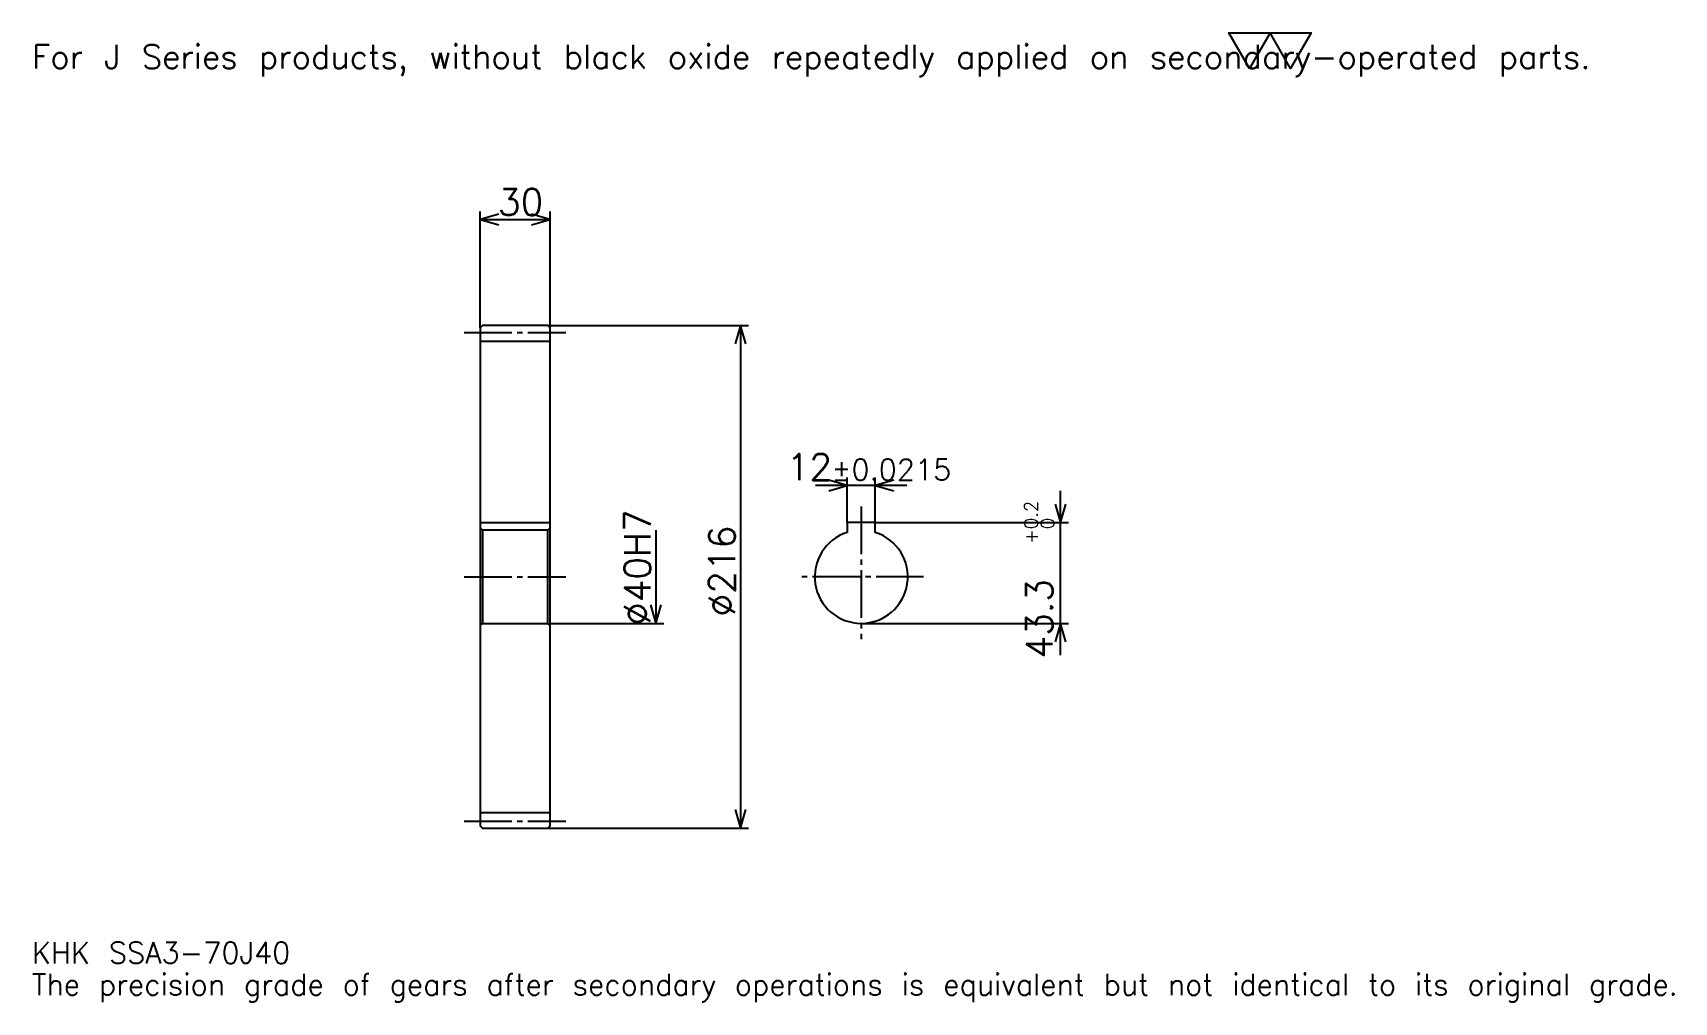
# Model space of a CAD drawing. Extents: x 23 to 728, y 8 to 425.
import ezdxf

# ---------------------------------------------------------------- set-up
doc = ezdxf.new("R2010")
doc.units = 0
doc.linetypes.add('DASHDOT', pattern=[27.29348, 20.470109, -2.274457, 2.274457, -2.274457])
doc.layers.get('0').update_dxf_attribs({"linetype": 'CONTINUOUS'})
doc.layers.add('DASHDOT', color=6, linetype='DASHDOT')
doc.styles.add('KANJI', font='TXT', dxfattribs={"bigfont": 'BIGFONT'})

msp = doc.modelspace()

# ---------------------------------------------------------------- linework, layer by layer
at = {"color": 5}
for p, q in [((215.366852, 299.091034), (215.366852, 347.991852)), ((245.366852, 299.091034), (245.366852, 347.991852)), ((215.366852, 344.58017), (245.366852, 344.58017)), ((215.366852, 298.091034), (215.366852, 299.091034)), ((244.366852, 299.091034), (245.366852, 299.091034)), ((245.366852, 299.091034), (330.658966, 299.091034)), ((245.366852, 298.091034), (245.366852, 299.091034)), ((327.247284, 299.091034), (327.247284, 83.091034)), ((373.089661, 214.391037), (373.089661, 233.723907)), ((385.089661, 214.391037), (385.089661, 233.723907)), ((398.73642, 230.312225), (359.442932, 230.312225)), ((464.695648, 157.44429), (464.695648, 228.037781)), ((385.089661, 214.391037), (468.10733, 214.391037)), ((290.855988, 211.091034), (290.855988, 171.091034)), ((245.366852, 171.091034), (294.26767, 171.091034)), ((379.089661, 171.091034), (468.10733, 171.091034)), ((244.366852, 83.091034), (245.366852, 83.091034)), ((245.366852, 83.091034), (330.658966, 83.091034))]:
    msp.add_line(p, q, dxfattribs=at)
at = {"color": 4}
for p, q in [((215.366852, 292.341034), (245.366852, 292.341034)), ((215.366852, 214.391037), (245.366852, 214.391037)), ((245.366852, 212.091034), (244.366852, 211.091034)), ((215.366852, 170.091034), (216.366852, 171.091034)), ((245.366852, 170.091034), (244.366852, 171.091034)), ((215.366852, 89.841034), (245.366852, 89.841034))]:
    msp.add_line(p, q, dxfattribs=at)
at = {"color": 7}
msp.add_lwpolyline([(545.869568, 409.402161), (536.999207, 424.777496), (572.480713, 424.777496), (563.610352, 409.402161), (554.739929, 424.777496), (545.869568, 409.402161)], dxfattribs=at)
at = {"color": 5}
for points in [[(223.327454, 346.854614), (215.366852, 344.58017), (223.327454, 342.305725)], [(237.40625, 342.305725), (245.366852, 344.58017), (237.40625, 346.854614)], [(329.521729, 291.130432), (327.247284, 299.091034), (324.972839, 291.130432)], [(365.129089, 228.037781), (373.089661, 230.312225), (365.129089, 232.586685)], [(393.050293, 232.586685), (385.089661, 230.312225), (393.050293, 228.037781)], [(462.421204, 222.351624), (464.695648, 214.391037), (466.970093, 222.351624)], [(288.581543, 179.051636), (290.855988, 171.091034), (293.130432, 179.051636)], [(466.970093, 163.130432), (464.695648, 171.091034), (462.421204, 163.130432)], [(324.972839, 91.051636), (327.247284, 83.091034), (329.521729, 91.051636)]]:
    msp.add_lwpolyline(points, dxfattribs=at)
at = {"color": 4}
for points in [[(215.366852, 170.091034), (215.366852, 84.091034), (216.366852, 83.091034), (244.366852, 83.091034), (245.366852, 84.091034), (245.366852, 298.091034), (244.366852, 299.091034), (216.366852, 299.091034), (215.366852, 298.091034), (215.366852, 170.091034)], [(215.366852, 212.091034), (216.366852, 211.091034), (216.366852, 171.091034), (244.366852, 171.091034), (244.366852, 211.091034), (216.366852, 211.091034)], [(385.089661, 210.169815), (385.089661, 214.391037), (373.089661, 214.391037), (373.089661, 210.169815)]]:
    msp.add_lwpolyline(points, dxfattribs=at)
msp.add_arc((379.089661, 191.091034), 20, 107.457602748, 72.542397252, dxfattribs=at)
at = {"layer": 'DASHDOT', "color": 7}
for p, q in [((208.543488, 296.091034), (252.190216, 296.091034)), ((379.089661, 221.214401), (379.089661, 164.26767)), ((208.543488, 191.091034), (252.190216, 191.091034)), ((405.913025, 191.091034), (352.266296, 191.091034)), ((208.543488, 86.091034), (252.190216, 86.091034))]:
    msp.add_line(p, q, dxfattribs=at)

# ---------------------------------------------------------------- texts
at = {"color": 7, "style": 'KANJI'}
for s, height, p in [('For J Series products, without black oxide repeatedly applied on secondary-operated parts.', 10.235054, (22.744566, 409.402161)), ('30', 11.372283, (222.974869, 346.399719)), ('12', 11.372283, (347.085815, 232.586685)), ('%%p0.0215', 9.097826, (366.303589, 232.586685)), ('KHK SSA3-70J40', 9.097826, (22.744566, 25.019022)), ('The precision grade of gears after secondary operations is equivalent but not identical to its original grade.', 9.097826, (22.744566, 11.372283))]:
    msp.add_text(s, height=height, dxfattribs=at).set_placement(p)
for s, height, p in [('0.2', 5.686141, (454.915466, 211.576797)), ('%%c40H7', 11.372283, (288.581543, 170.336609)), ('0', 5.686141, (461.966309, 211.576797)), ('%%c216', 11.372283, (324.972839, 174.032608)), ('+', 5.686141, (454.915466, 205.208328)), ('43.3', 11.372283, (461.283966, 155.984589))]:
    msp.add_text(s, height=height, rotation=90, dxfattribs=at).set_placement(p)

doc.saveas('drawing.dxf')
